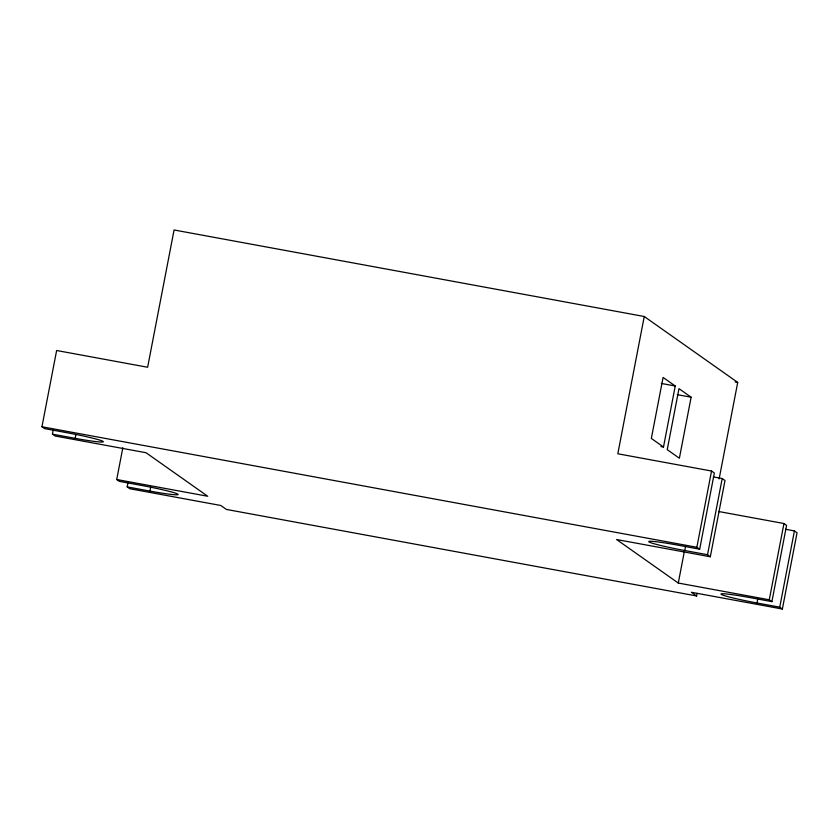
<?xml version="1.0" encoding="UTF-8"?>
<svg xmlns="http://www.w3.org/2000/svg" width="839" height="839" viewBox="0 0 839 839"><rect width="100%" height="100%" fill="white"/><g stroke="black" fill="none" stroke-linecap="round" stroke-linejoin="round"><path stroke-width="1.26" d="M53.151 430.334L52.417 434.151L75.164 438.336A32.679 1.993 10.9 0 0 103.092 441.429A32.679 1.993 10.9 0 0 67.319 432.798L44.572 428.614L41.95 426.757L56.633 350.503L147.633 367.251L174.072 229.98L644.247 316.502L737.712 382.437L719.138 478.912M75.164 438.336L75.898 434.518M127.927 483.086L127.192 486.893L149.94 491.088A32.679 1.993 10.9 0 0 177.868 494.171A32.679 1.993 10.9 0 0 142.095 485.54L119.337 481.355L116.726 479.509L122.84 447.732M149.94 491.088L150.674 487.27M644.247 316.502L617.819 453.773L711.545 471.025L714.346 472.997L699.674 549.188L676.926 544.993A32.679 1.993 10.9 0 0 649.008 541.91A32.679 1.993 10.9 0 0 684.781 550.531L707.529 554.726L710.318 556.771L725.001 480.516L722.201 478.534L713.349 476.909M663.492 447.019L675.238 386.003L663.093 377.435L651.337 438.44L663.492 447.019L660.964 446.547M691.126 397.214L679.38 458.22L667.236 449.652L678.982 388.646L691.126 397.214L677.23 394.655M718.593 511.496L783.962 523.526L786.583 525.371L771.901 601.636L769.279 599.791L678.279 583.042L684.393 551.265M684.781 550.531L685.757 545.455M699.674 549.188L696.863 547.28L711.545 471.025M127.192 486.893L129.814 488.738L220.814 505.487L226.425 509.441L696.601 595.963L697.094 593.393M707.529 554.726L722.201 478.534M785.587 529.283L794.428 530.919L797.05 532.765L782.368 609.02L779.746 607.174L756.998 602.989L757.732 599.172M769.279 599.791L783.962 523.526M779.746 607.174L794.428 530.919M735.142 381.965L737.712 382.437M661.342 383.444L675.238 386.003M41.95 426.757L696.863 547.28M710.318 556.771L616.592 539.529L678.279 583.042M116.726 479.509L207.726 496.258L146.038 452.735L55.038 435.997L52.417 434.151M771.901 601.636L749.143 597.452A32.679 1.993 10.9 0 0 721.225 594.358A32.679 1.993 10.9 0 0 756.998 602.989M782.368 609.02L691.367 592.271L696.601 595.963"/></g></svg>
